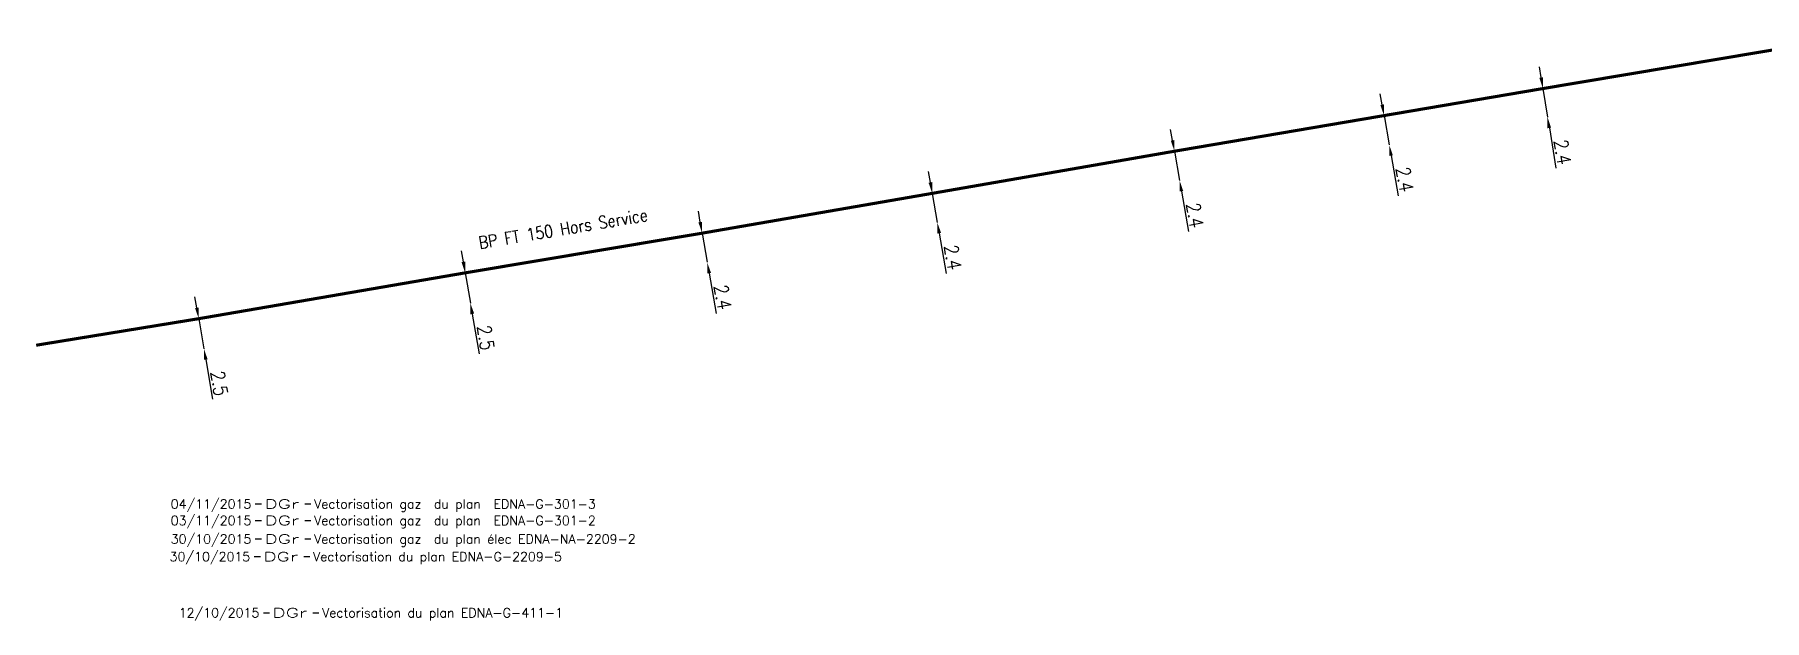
# Model space of a CAD drawing. Header units: millimetres. Extents: x 184000 to 185000, y 128000 to 129000.
# Drawn here: x 183999.9 to 184140.6, y 128510.3 to 128558 of the extents above; entities that cross this region are included whole.
import ezdxf
from ezdxf.enums import TextEntityAlignment as Align

# ---------------------------------------------------------------- set-up
doc = ezdxf.new("R2010")
doc.units = ezdxf.units.MM
doc.header["$PDMODE"] = 34
doc.layers.get('0').update_dxf_attribs({"linetype": 'CONTINUOUS'})
doc.layers.get('DEFPOINTS').update_dxf_attribs({"linetype": 'CONTINUOUS'})
doc.layers.add('L_908', color=5, linetype='CONTINUOUS')
doc.layers.add('L_910', color=7, linetype='CONTINUOUS', plot=False)
doc.styles.get("Standard").update_dxf_attribs({"font": 'romans.shx', "width": 0.85})
doc.linetypes.add('BP_HS', pattern='A,2,-1,["G",Standard,S=0.85,R=0,X=-0.27,Y=-0.4],-1', length=4)
doc.dimstyles.get("Standard").update_dxf_attribs({"dimtxt": 1.5, "dimasz": 1.2, "dimexe": 0.625, "dimexo": 0.625, "dimgap": 0.25, "dimtad": 1, "dimdec": 1, "dimzin": 0, "dimdsep": 46, "dimtxsty": 'Standard', "dimcen": -0.5, "dimadec": 0, "dimazin": 0, "dimtfac": 1, "dimtdec": 1, "dimtmove": 0, "dimatfit": 3, "dimfxl": 0, "dimtolj": 1, "dimtzin": 0, "dimarcsym": 0})

# ---------------------------------------------------------------- blocks, each defined once
blk = doc.blocks.new('GIS_MODF')
at = {"color": 0, "linetype": 'Continuous', "flags": 128}
for points in [[(-2.26, -0.01), (-1.76, -0.01)], [(1.76, -0.01), (2.26, -0.01)]]:
    blk.add_lwpolyline(points, dxfattribs=at)
at = {"color": 0, "linetype": 'Continuous'}
blk.add_attdef('DATE', text='', height=0.75, dxfattribs=at).set_placement((-2.58, -0.39), align=Align.RIGHT)
at = {"color": 0, "linetype": 'Continuous', "width": 3.590909}
blk.add_attdef('USER', text='', height=0.75, dxfattribs=at).set_placement((-1.52, -0.39), (1.31, -0.39), align=Align.FIT)
at = {"color": 0, "linetype": 'Continuous'}
blk.add_attdef('DESC', (2.53, -0.39), '', height=0.75, dxfattribs=at)
blk = doc.blocks.new('*D123')
at = {"layer": 'DEFPOINTS', "color": 0, "linetype": 'Continuous', "transparency": 16777216}
for p in [(184109.67, 128551.42), (184110.09, 128549.05), (184110.09, 128549.05)]:
    blk.add_point(p, dxfattribs=at)
at = {"layer": 'L_908', "color": 0, "linetype": 'Continuous', "lineweight": -2, "transparency": 16777216}
for p, q in [((184109.51, 128552.3), (184109.36, 128553.19)), ((184109.67, 128551.42), (184110.09, 128549.05)), ((184110.24, 128548.17), (184110.82, 128544.89))]:
    blk.add_line(p, q, dxfattribs=at)
at = {"layer": 'L_908', "color": 0, "linetype": 'Continuous', "transparency": 16777216}
for points in [[(184109.66, 128552.33), (184109.37, 128552.28), (184109.67, 128551.42)], [(184110.39, 128548.19), (184110.09, 128548.14), (184110.09, 128549.05)]]:
    blk.add_solid(points, dxfattribs=at)
at = {"layer": 'L_908', "color": 0, "linetype": 'Continuous', "transparency": 16777216, "insert": (184111.35, 128546.22), "char_height": 1.125, "attachment_point": 5, "rotation": 279.9674}
blk.add_mtext('\\A1;2.4', dxfattribs=at)
blk = doc.blocks.new('*D124')
at = {"layer": 'DEFPOINTS', "color": 0, "linetype": 'Continuous', "transparency": 16777216}
for p in [(184122.6, 128553.62), (184122.97, 128551.3), (184122.97, 128551.3)]:
    blk.add_point(p, dxfattribs=at)
at = {"layer": 'L_908', "color": 0, "linetype": 'Continuous', "lineweight": -2, "transparency": 16777216}
for p, q in [((184122.46, 128554.51), (184122.31, 128555.4)), ((184122.6, 128553.62), (184122.97, 128551.3)), ((184123.12, 128550.41), (184123.64, 128547.13))]:
    blk.add_line(p, q, dxfattribs=at)
at = {"layer": 'L_908', "color": 0, "linetype": 'Continuous', "transparency": 16777216}
for points in [[(184122.6, 128554.53), (184122.31, 128554.49), (184122.6, 128553.62)], [(184123.26, 128550.44), (184122.97, 128550.39), (184122.97, 128551.3)]]:
    blk.add_solid(points, dxfattribs=at)
at = {"layer": 'L_908', "color": 0, "linetype": 'Continuous', "transparency": 16777216, "insert": (184124.19, 128548.45), "char_height": 1.125, "attachment_point": 5, "rotation": 279.1603}
blk.add_mtext('\\A1;2.4', dxfattribs=at)
blk = doc.blocks.new('*D125')
at = {"layer": 'DEFPOINTS', "color": 0, "linetype": 'Continuous', "transparency": 16777216}
for p in [(184092.62, 128548.52), (184093.03, 128546.15), (184093.03, 128546.15)]:
    blk.add_point(p, dxfattribs=at)
at = {"layer": 'L_908', "color": 0, "linetype": 'Continuous', "lineweight": -2, "transparency": 16777216}
for p, q in [((184092.46, 128549.4), (184092.31, 128550.29)), ((184092.62, 128548.52), (184093.03, 128546.15)), ((184093.18, 128545.26), (184093.75, 128541.99))]:
    blk.add_line(p, q, dxfattribs=at)
at = {"layer": 'L_908', "color": 0, "linetype": 'Continuous', "transparency": 16777216}
for points in [[(184092.61, 128549.43), (184092.32, 128549.38), (184092.62, 128548.52)], [(184093.33, 128545.29), (184093.04, 128545.24), (184093.03, 128546.15)]]:
    blk.add_solid(points, dxfattribs=at)
at = {"layer": 'L_908', "color": 0, "linetype": 'Continuous', "transparency": 16777216, "insert": (184094.28, 128543.31), "char_height": 1.125, "attachment_point": 5, "rotation": 279.8479}
blk.add_mtext('\\A1;2.4', dxfattribs=at)
blk = doc.blocks.new('*D126')
at = {"layer": 'DEFPOINTS', "color": 0, "linetype": 'Continuous', "transparency": 16777216}
for p in [(184072.91, 128545.09), (184073.32, 128542.73), (184073.32, 128542.73)]:
    blk.add_point(p, dxfattribs=at)
at = {"layer": 'L_908', "color": 0, "linetype": 'Continuous', "lineweight": -2, "transparency": 16777216}
for p, q in [((184072.76, 128545.98), (184072.61, 128546.87)), ((184072.91, 128545.09), (184073.32, 128542.73)), ((184073.48, 128541.84), (184074.05, 128538.57))]:
    blk.add_line(p, q, dxfattribs=at)
at = {"layer": 'L_908', "color": 0, "linetype": 'Continuous', "transparency": 16777216}
for points in [[(184072.91, 128546.01), (184072.61, 128545.96), (184072.91, 128545.09)], [(184073.63, 128541.87), (184073.33, 128541.82), (184073.32, 128542.73)]]:
    blk.add_solid(points, dxfattribs=at)
at = {"layer": 'L_908', "color": 0, "linetype": 'Continuous', "transparency": 16777216, "insert": (184074.58, 128539.89), "char_height": 1.125, "attachment_point": 5, "rotation": 279.8479}
blk.add_mtext('\\A1;2.4', dxfattribs=at)
blk = doc.blocks.new('*D127')
at = {"layer": 'DEFPOINTS', "color": 0, "linetype": 'Continuous', "transparency": 16777216}
for p in [(184054.19, 128541.85), (184054.6, 128539.48), (184054.6, 128539.48)]:
    blk.add_point(p, dxfattribs=at)
at = {"layer": 'L_908', "color": 0, "linetype": 'Continuous', "lineweight": -2, "transparency": 16777216}
for p, q in [((184054.04, 128542.74), (184053.88, 128543.63)), ((184054.19, 128541.85), (184054.6, 128539.48)), ((184054.76, 128538.59), (184055.33, 128535.32))]:
    blk.add_line(p, q, dxfattribs=at)
at = {"layer": 'L_908', "color": 0, "linetype": 'Continuous', "transparency": 16777216}
for points in [[(184054.19, 128542.77), (184053.89, 128542.72), (184054.19, 128541.85)], [(184054.91, 128538.62), (184054.61, 128538.57), (184054.6, 128539.48)]]:
    blk.add_solid(points, dxfattribs=at)
at = {"layer": 'L_908', "color": 0, "linetype": 'Continuous', "transparency": 16777216, "insert": (184055.86, 128536.64), "char_height": 1.125, "attachment_point": 5, "rotation": 279.8479}
blk.add_mtext('\\A1;2.4', dxfattribs=at)
blk = doc.blocks.new('*D128')
at = {"layer": 'DEFPOINTS', "color": 0, "linetype": 'Continuous', "transparency": 16777216}
for p in [(184034.91, 128538.62), (184035.33, 128536.16), (184035.33, 128536.16)]:
    blk.add_point(p, dxfattribs=at)
at = {"layer": 'L_908', "color": 0, "linetype": 'Continuous', "lineweight": -2, "transparency": 16777216}
for p, q in [((184034.76, 128539.51), (184034.6, 128540.4)), ((184034.91, 128538.62), (184035.33, 128536.16)), ((184035.49, 128535.27), (184036.04, 128532.04))]:
    blk.add_line(p, q, dxfattribs=at)
at = {"layer": 'L_908', "color": 0, "linetype": 'Continuous', "transparency": 16777216}
for points in [[(184034.91, 128539.54), (184034.61, 128539.49), (184034.91, 128538.62)], [(184035.64, 128535.3), (184035.34, 128535.25), (184035.33, 128536.16)]]:
    blk.add_solid(points, dxfattribs=at)
at = {"layer": 'L_908', "color": 0, "linetype": 'Continuous', "transparency": 16777216, "insert": (184036.58, 128533.34), "char_height": 1.125, "attachment_point": 5, "rotation": 279.7808}
blk.add_mtext('\\A1;2.5', dxfattribs=at)
blk = doc.blocks.new('*D129')
at = {"layer": 'DEFPOINTS', "color": 0, "linetype": 'Continuous', "transparency": 16777216}
for p in [(184013.23, 128534.89), (184013.23, 128534.89), (184013.65, 128532.45)]:
    blk.add_point(p, dxfattribs=at)
at = {"layer": 'L_908', "color": 0, "linetype": 'Continuous', "lineweight": -2, "transparency": 16777216}
for p, q in [((184013.08, 128535.77), (184012.92, 128536.66)), ((184013.23, 128534.89), (184013.65, 128532.45)), ((184013.8, 128531.57), (184014.36, 128528.34))]:
    blk.add_line(p, q, dxfattribs=at)
at = {"layer": 'L_908', "color": 0, "linetype": 'Continuous', "transparency": 16777216}
for points in [[(184013.22, 128535.8), (184012.93, 128535.75), (184013.23, 128534.89)], [(184013.95, 128531.59), (184013.65, 128531.54), (184013.65, 128532.45)]]:
    blk.add_solid(points, dxfattribs=at)
at = {"layer": 'L_908', "color": 0, "linetype": 'Continuous', "transparency": 16777216, "insert": (184014.9, 128529.63), "char_height": 1.125, "attachment_point": 5, "rotation": 279.7808}
blk.add_mtext('\\A1;2.5', dxfattribs=at)

msp = doc.modelspace()

# ---------------------------------------------------------------- linework, layer by layer
at = {"layer": 'L_908', "linetype": 'BP_HS', "const_width": 0.25, "flags": 128}
msp.add_lwpolyline([(184152.6, 128557.71), (184152.6, 128557.71, 0.085875), (184144.75, 128557.34), (184122.6, 128553.62), (184109.67, 128551.42), (184092.62, 128548.52), (184092.62, 128548.52), (184072.91, 128545.09), (184072.91, 128545.09), (184054.19, 128541.85), (184054.19, 128541.85), (184034.91, 128538.62), (184034.91, 128538.62), (184013.23, 128534.89), (184013.23, 128534.89), (184000, 128532.73)], format="xyb", dxfattribs=at)

# ---------------------------------------------------------------- block references
at = {"layer": 'L_910'}
ref = msp.add_blockref('GIS_MODF', (184020.09, 128519.82), dxfattribs=at)
ref.add_attrib('DATE', '04/11/2015', dxfattribs={"layer": '0', "color": 0, "linetype": 'Continuous', "height": 0.75}).set_placement((184017.51, 128519.43), align=Align.RIGHT)
ref.add_attrib('USER', 'DGr', dxfattribs={"layer": '0', "color": 0, "linetype": 'Continuous', "height": 0.75, "width": 1.462963}).set_placement((184018.58, 128519.43), (184021.4, 128519.43), align=Align.FIT)
ref.add_attrib('DESC', 'Vectorisation gaz  du plan  EDNA-G-301-3', (184022.62, 128519.43), dxfattribs={"layer": '0', "color": 0, "linetype": 'Continuous', "height": 0.75})
ref = msp.add_blockref('GIS_MODF', (184020.09, 128518.48), dxfattribs=at)
ref.add_attrib('DATE', '03/11/2015', dxfattribs={"layer": '0', "color": 0, "linetype": 'Continuous', "height": 0.75}).set_placement((184017.51, 128518.09), align=Align.RIGHT)
ref.add_attrib('USER', 'DGr', dxfattribs={"layer": '0', "color": 0, "linetype": 'Continuous', "height": 0.75, "width": 1.462963}).set_placement((184018.58, 128518.09), (184021.4, 128518.09), align=Align.FIT)
ref.add_attrib('DESC', 'Vectorisation gaz  du plan  EDNA-G-301-2', (184022.62, 128518.09), dxfattribs={"layer": '0', "color": 0, "linetype": 'Continuous', "height": 0.75})
ref = msp.add_blockref('GIS_MODF', (184020.09, 128516.97), dxfattribs=at)
ref.add_attrib('DATE', '30/10/2015', dxfattribs={"layer": '0', "color": 0, "linetype": 'Continuous', "height": 0.75}).set_placement((184017.51, 128516.58), align=Align.RIGHT)
ref.add_attrib('USER', 'DGr', dxfattribs={"layer": '0', "color": 0, "linetype": 'Continuous', "height": 0.75, "width": 1.462963}).set_placement((184018.58, 128516.58), (184021.4, 128516.58), align=Align.FIT)
ref.add_attrib('DESC', 'Vectorisation gaz  du plan élec EDNA-NA-2209-2', (184022.62, 128516.58), dxfattribs={"layer": '0', "color": 0, "linetype": 'Continuous', "height": 0.75})
ref = msp.add_blockref('GIS_MODF', (184020.01, 128515.54), dxfattribs=at)
ref.add_attrib('DATE', '30/10/2015', dxfattribs={"layer": '0', "color": 0, "linetype": 'Continuous', "height": 0.75}).set_placement((184017.42, 128515.15), align=Align.RIGHT)
ref.add_attrib('USER', 'DGr', dxfattribs={"layer": '0', "color": 0, "linetype": 'Continuous', "height": 0.75, "width": 1.462963}).set_placement((184018.49, 128515.15), (184021.31, 128515.15), align=Align.FIT)
ref.add_attrib('DESC', 'Vectorisation du plan EDNA-G-2209-5', (184022.53, 128515.15), dxfattribs={"layer": '0', "color": 0, "linetype": 'Continuous', "height": 0.75})
ref = msp.add_blockref('GIS_MODF', (184020.75, 128510.97), dxfattribs=at)
ref.add_attrib('DATE', '12/10/2015', dxfattribs={"layer": '0', "color": 0, "linetype": 'Continuous', "height": 0.75}).set_placement((184018.16, 128510.58), align=Align.RIGHT)
ref.add_attrib('USER', 'DGr', dxfattribs={"layer": '0', "color": 0, "linetype": 'Continuous', "height": 0.75, "width": 1.462963}).set_placement((184019.23, 128510.58), (184022.05, 128510.58), align=Align.FIT)
ref.add_attrib('DESC', 'Vectorisation du plan EDNA-G-411-1', (184023.27, 128510.58), dxfattribs={"layer": '0', "color": 0, "linetype": 'Continuous', "height": 0.75})

# ---------------------------------------------------------------- texts
at = {"layer": 'L_908', "linetype": 'Continuous', "width": 0.85}
msp.add_text('BP FT 150 Hors Service', height=1, rotation=9.5105, dxfattribs=at).set_placement((184036.1, 128540.56))

# ---------------------------------------------------------------- dimensions: what is measured, and where the dimension line sits
at = {"layer": 'L_908', "linetype": 'Continuous'}
for base, p1, p2, angle, override, picture, middle in [((184122.97, 128551.3), (184122.6, 128553.62), (184122.97, 128551.3), 99.1603, {"dimscale": 0.75, "dimlfac": 1, "dimlunit": 2, "dimatfit": 0}, '*D124', (184123.45, 128548.33)), ((184110.09, 128549.05), (184109.67, 128551.42), (184110.09, 128549.05), 99.9674, {"dimscale": 0.75, "dimlfac": 1, "dimlunit": 2, "dimatfit": 0}, '*D123', (184110.61, 128546.09)), ((184093.03, 128546.15), (184092.62, 128548.52), (184093.03, 128546.15), 99.8479, {"dimscale": 0.75, "dimatfit": 0}, '*D125', (184093.54, 128543.18)), ((184073.32, 128542.73), (184072.91, 128545.09), (184073.32, 128542.73), 99.8479, {"dimscale": 0.75, "dimlfac": 1, "dimlunit": 2, "dimatfit": 0}, '*D126', (184073.84, 128539.76)), ((184054.6, 128539.48), (184054.19, 128541.85), (184054.6, 128539.48), 99.8479, {"dimscale": 0.75, "dimatfit": 0}, '*D127', (184055.12, 128536.51)), ((184035.33, 128536.16), (184034.91, 128538.62), (184035.33, 128536.16), 99.7808, {"dimscale": 0.75, "dimatfit": 0}, '*D128', (184035.84, 128533.22)), ((184013.23, 128534.89), (184013.65, 128532.45), (184013.23, 128534.89), 279.7808, {"dimscale": 0.75, "dimatfit": 0}, '*D129', (184014.16, 128529.51))]:
    dim = msp.add_linear_dim(base=base, p1=p1, p2=p2, angle=angle, dimstyle='Standard', override=override, dxfattribs=at)
    dim.commit()
    dim.dimension.update_dxf_attribs({"geometry": picture, "text_midpoint": middle, "dimtype": 160})

doc.saveas('drawing.dxf')
